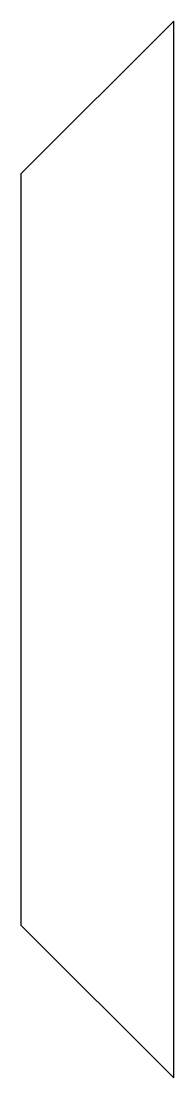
# Model space of a CAD drawing. Extents: x 30.3 to 42.4, y -42.1 to 42.1.
import ezdxf

# ---------------------------------------------------------------- set-up
doc = ezdxf.new("R2010")
doc.units = 0
doc.layers.add('VISIBLE', color=7, linetype='CONTINUOUS')

msp = doc.modelspace()

# ---------------------------------------------------------------- linework, layer by layer
at = {"layer": 'VISIBLE'}
for p, q in [((42.426, 42.073), (30.3, 29.946)), ((42.426, -42.073), (42.426, 42.073)), ((30.3, -29.946), (30.3, 29.946)), ((42.426, -42.073), (30.3, -29.946))]:
    msp.add_line(p, q, dxfattribs=at)

doc.saveas('drawing.dxf')
